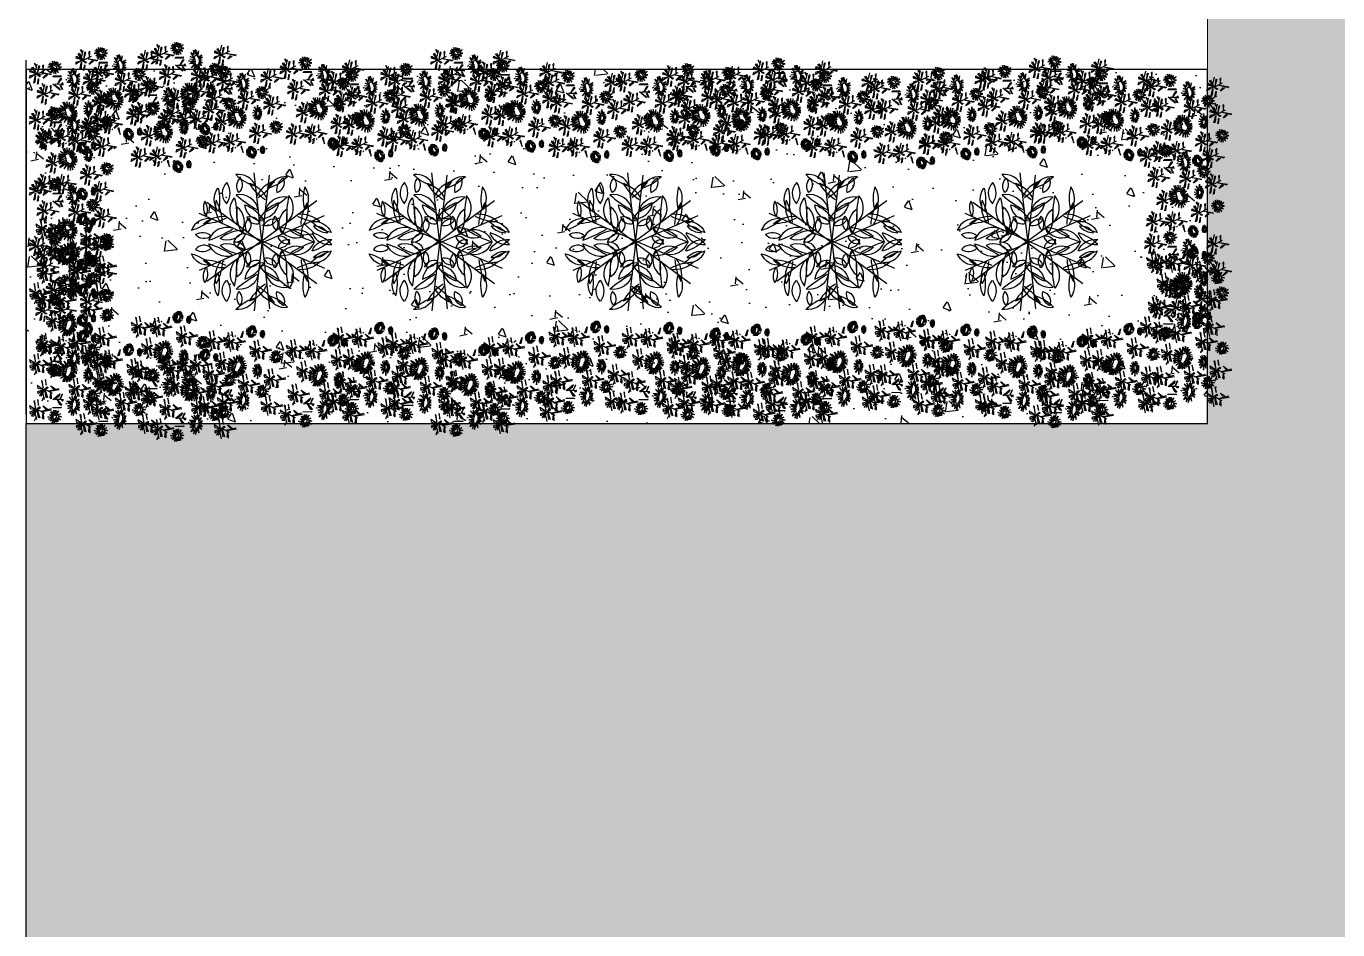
# Model space of a CAD drawing. Header units: millimetres. Extents: x 2508 to 2607, y 837 to 997.
# Drawn here: x 2524.62 to 2530.18, y 863.78 to 867.6 of the extents above; entities that cross this region are included whole.
import ezdxf

# ---------------------------------------------------------------- set-up
doc = ezdxf.new("R2010")
doc.units = ezdxf.units.MM
doc.linetypes.add('DASHED', pattern=[19.05, 12.7, -6.35])
doc.layers.add('PISO EST', color=250, linetype='Continuous', lineweight=0)

# ---------------------------------------------------------------- blocks, each defined once
blk = doc.blocks.new('mh')
at = {"color": 86, "linetype": 'Continuous'}
for p, q in [((998.5181, 665.3863), (998.5072, 665.3446)), ((998.5074, 665.3476), (998.5142, 665.3886)), ((998.3877, 665.3411), (998.3611, 665.3422)), ((998.3651, 665.3379), (998.3874, 665.3404)), ((998.3842, 665.348), (998.4014, 665.3151)), ((998.4038, 665.3744), (998.3929, 665.3326)), ((998.3932, 665.3356), (998.3999, 665.3766)), ((998.4001, 665.3105), (998.4079, 665.3292)), ((998.4026, 665.3518), (998.416, 665.3392)), ((998.4168, 665.3406), (998.403, 665.3584)), ((998.4079, 665.3292), (998.4115, 665.3249)), ((998.502, 665.3531), (998.4754, 665.3542)), ((998.4754, 665.3542), (998.4794, 665.3499)), ((998.4794, 665.3499), (998.5017, 665.3524)), ((998.5151, 665.328), (998.4807, 665.3381)), ((998.4807, 665.3381), (998.4813, 665.3327)), ((998.4813, 665.3327), (998.514, 665.3279)), ((998.4984, 665.36), (998.5156, 665.3271)), ((998.5144, 665.3225), (998.5221, 665.3412)), ((998.5258, 665.3369), (998.5151, 665.3245)), ((998.5172, 665.3704), (998.5169, 665.3638)), ((998.5169, 665.3638), (998.5302, 665.3512)), ((998.531, 665.3526), (998.5172, 665.3704)), ((998.5221, 665.3412), (998.5258, 665.3369)), ((998.5571, 665.3286), (998.5331, 665.3334)), ((998.5341, 665.3335), (998.5549, 665.3311)), ((998.6278, 665.288), (998.6346, 665.3289)), ((998.3584, 665.3136), (998.3836, 665.3082)), ((998.4008, 665.316), (998.3664, 665.3261)), ((998.367, 665.3207), (998.3997, 665.3159)), ((998.4016, 665.3141), (998.3718, 665.2999)), ((998.3733, 665.2921), (998.3994, 665.312)), ((998.383, 665.2858), (998.3985, 665.3115)), ((998.3912, 665.2849), (998.383, 665.2858)), ((998.3994, 665.312), (998.3912, 665.2849)), ((998.3985, 665.3115), (998.4169, 665.2829)), ((998.4059, 665.286), (998.4001, 665.3105)), ((998.4115, 665.3249), (998.4008, 665.3125)), ((998.4169, 665.2829), (998.4059, 665.286)), ((998.4062, 665.3081), (998.4347, 665.3056)), ((998.4383, 665.3007), (998.4066, 665.3081)), ((998.4429, 665.3166), (998.4188, 665.3214)), ((998.4199, 665.3215), (998.4407, 665.3192)), ((998.4347, 665.3056), (998.4383, 665.3007)), ((998.4404, 665.3229), (998.4426, 665.3204)), ((998.4407, 665.3192), (998.4429, 665.3166)), ((998.4671, 665.3166), (998.4815, 665.3224)), ((998.4828, 665.3226), (998.4696, 665.3156)), ((998.4727, 665.3256), (998.4979, 665.3202)), ((998.4958, 665.2774), (998.4849, 665.2357)), ((998.4851, 665.2386), (998.4919, 665.2796)), ((998.5158, 665.3261), (998.486, 665.3119)), ((998.486, 665.3119), (998.4875, 665.3041)), ((998.4875, 665.3041), (998.5137, 665.324)), ((998.4972, 665.2978), (998.5127, 665.3235)), ((998.5054, 665.2969), (998.4972, 665.2978)), ((998.5137, 665.324), (998.5054, 665.2969)), ((998.5127, 665.3235), (998.5311, 665.2948)), ((998.5202, 665.298), (998.5144, 665.3225)), ((998.5311, 665.2948), (998.5202, 665.298)), ((998.5205, 665.3201), (998.549, 665.3176)), ((998.5526, 665.3126), (998.5209, 665.3201)), ((998.549, 665.3176), (998.5526, 665.3126)), ((998.6224, 665.2934), (998.5958, 665.2945)), ((998.5958, 665.2945), (998.5998, 665.2903)), ((998.5998, 665.2903), (998.6221, 665.2928)), ((998.6355, 665.2684), (998.6011, 665.2785)), ((998.6011, 665.2785), (998.6017, 665.273)), ((998.6017, 665.273), (998.6344, 665.2682)), ((998.6188, 665.3004), (998.636, 665.2674)), ((998.6385, 665.3267), (998.6276, 665.285)), ((998.6348, 665.2629), (998.6425, 665.2815)), ((998.6462, 665.2773), (998.6355, 665.2648)), ((998.6376, 665.3108), (998.6373, 665.3042)), ((998.6373, 665.3042), (998.6506, 665.2916)), ((998.6514, 665.293), (998.6376, 665.3108)), ((998.6425, 665.2815), (998.6462, 665.2773)), ((998.6775, 665.269), (998.6535, 665.2738)), ((998.6545, 665.2738), (998.6753, 665.2715)), ((998.4797, 665.2441), (998.4531, 665.2452)), ((998.4531, 665.2452), (998.4571, 665.241)), ((998.4571, 665.241), (998.4794, 665.2434)), ((998.4928, 665.219), (998.4584, 665.2291)), ((998.4584, 665.2291), (998.459, 665.2237)), ((998.459, 665.2237), (998.4917, 665.2189)), ((998.4761, 665.2511), (998.4933, 665.2181)), ((998.4921, 665.2136), (998.4998, 665.2322)), ((998.5035, 665.2279), (998.4928, 665.2155)), ((998.4949, 665.2615), (998.4946, 665.2549)), ((998.4946, 665.2549), (998.5079, 665.2422)), ((998.5087, 665.2437), (998.4949, 665.2615)), ((998.4998, 665.2322), (998.5035, 665.2279)), ((998.5348, 665.2197), (998.5108, 665.2244)), ((998.5118, 665.2245), (998.5326, 665.2222)), ((998.5326, 665.2222), (998.5348, 665.2197)), ((998.5875, 665.257), (998.6019, 665.2628)), ((998.6032, 665.2629), (998.59, 665.256)), ((998.5931, 665.2659), (998.6183, 665.2605)), ((998.6363, 665.2665), (998.6064, 665.2523)), ((998.6064, 665.2523), (998.6079, 665.2444)), ((998.6079, 665.2444), (998.6341, 665.2644)), ((998.6176, 665.2381), (998.6331, 665.2639)), ((998.6258, 665.2372), (998.6176, 665.2381)), ((998.6341, 665.2644), (998.6258, 665.2372)), ((998.6331, 665.2639), (998.6515, 665.2352)), ((998.6406, 665.2383), (998.6348, 665.2629)), ((998.6515, 665.2352), (998.6406, 665.2383)), ((998.6409, 665.2604), (998.6694, 665.2579)), ((998.673, 665.253), (998.6413, 665.2605)), ((998.6645, 665.1777), (998.6712, 665.2187)), ((998.6694, 665.2579), (998.673, 665.253)), ((998.6753, 665.2715), (998.6775, 665.269)), ((998.4248, 665.178), (998.4273, 665.1729)), ((998.4439, 665.1544), (998.4398, 665.1624)), ((998.4448, 665.2077), (998.4592, 665.2134)), ((998.4449, 665.1543), (998.4455, 665.1637)), ((998.4605, 665.2136), (998.4473, 665.2066)), ((998.4504, 665.2166), (998.4756, 665.2112)), ((998.4936, 665.2171), (998.4637, 665.2029)), ((998.4637, 665.2029), (998.4652, 665.1951)), ((998.4652, 665.1951), (998.4914, 665.2151)), ((998.4749, 665.1888), (998.4904, 665.2145)), ((998.4831, 665.1879), (998.4749, 665.1888)), ((998.4914, 665.2151), (998.4831, 665.1879)), ((998.4904, 665.2145), (998.5088, 665.1859)), ((998.4979, 665.189), (998.4921, 665.2136)), ((998.5088, 665.1859), (998.4979, 665.189)), ((998.4982, 665.2111), (998.5267, 665.2086)), ((998.5303, 665.2037), (998.4986, 665.2112)), ((998.5267, 665.2086), (998.5303, 665.2037)), ((998.588, 665.1809), (998.5771, 665.1392)), ((998.5774, 665.1421), (998.5842, 665.1831)), ((998.5872, 665.165), (998.5868, 665.1584)), ((998.601, 665.1472), (998.5872, 665.165)), ((998.659, 665.1832), (998.6324, 665.1843)), ((998.6364, 665.1801), (998.6587, 665.1825)), ((998.6721, 665.1581), (998.6377, 665.1682)), ((998.6383, 665.1628), (998.671, 665.158)), ((998.6555, 665.1902), (998.6727, 665.1572)), ((998.6751, 665.2165), (998.6642, 665.1748)), ((998.6714, 665.1527), (998.6792, 665.1713)), ((998.6828, 665.167), (998.6721, 665.1546)), ((998.6742, 665.2006), (998.6739, 665.194)), ((998.6739, 665.194), (998.6873, 665.1813)), ((998.6881, 665.1828), (998.6742, 665.2006)), ((998.6792, 665.1713), (998.6828, 665.167)), ((998.6883, 665.198), (998.7149, 665.2075)), ((998.689, 665.2028), (998.6883, 665.198)), ((998.7145, 665.208), (998.689, 665.2028)), ((998.7141, 665.1588), (998.6901, 665.1635)), ((998.6912, 665.1636), (998.712, 665.1613)), ((998.6923, 665.1765), (998.6962, 665.1723)), ((998.405, 665.1108), (998.3941, 665.0691)), ((998.3943, 665.0721), (998.4011, 665.113)), ((998.4127, 665.1544), (998.4093, 665.1525)), ((998.4093, 665.1525), (998.4103, 665.1194)), ((998.4115, 665.1164), (998.4127, 665.1544)), ((998.4438, 665.1374), (998.4206, 665.1561)), ((998.4206, 665.1561), (998.4212, 665.1492)), ((998.4212, 665.1492), (998.4449, 665.1359)), ((998.4373, 665.1601), (998.4442, 665.1535)), ((998.4686, 665.1491), (998.4434, 665.1186)), ((998.445, 665.1537), (998.4443, 665.128)), ((998.4445, 665.123), (998.4606, 665.1452)), ((998.4477, 665.1501), (998.4671, 665.1594)), ((998.4744, 665.11), (998.4478, 665.1111)), ((998.4478, 665.1111), (998.4518, 665.1068)), ((998.4656, 665.156), (998.4485, 665.1492)), ((998.4518, 665.1068), (998.4741, 665.1093)), ((998.4606, 665.1452), (998.4686, 665.1491)), ((998.4671, 665.1594), (998.4656, 665.156)), ((998.4708, 665.1169), (998.488, 665.0839)), ((998.4905, 665.1432), (998.4796, 665.1015)), ((998.4798, 665.1045), (998.4866, 665.1454)), ((998.4896, 665.1273), (998.4893, 665.1207)), ((998.4893, 665.1207), (998.5026, 665.1081)), ((998.5034, 665.1095), (998.4896, 665.1273)), ((998.5371, 665.1112), (998.5515, 665.1169)), ((998.5528, 665.1171), (998.5395, 665.1101)), ((998.5427, 665.1201), (998.5678, 665.1147)), ((998.5719, 665.1476), (998.5454, 665.1487)), ((998.5454, 665.1487), (998.5493, 665.1445)), ((998.5493, 665.1445), (998.5717, 665.1469)), ((998.585, 665.1226), (998.5506, 665.1326)), ((998.5506, 665.1326), (998.5512, 665.1272)), ((998.5512, 665.1272), (998.5839, 665.1224)), ((998.5858, 665.1207), (998.556, 665.1064)), ((998.556, 665.1064), (998.5575, 665.0986)), ((998.5575, 665.0986), (998.5837, 665.1186)), ((998.5672, 665.0923), (998.5827, 665.118)), ((998.5684, 665.1546), (998.5856, 665.1216)), ((998.5837, 665.1186), (998.5754, 665.0914)), ((998.5827, 665.118), (998.6011, 665.0894)), ((998.5843, 665.1171), (998.5921, 665.1357)), ((998.5901, 665.0925), (998.5843, 665.1171)), ((998.5958, 665.1314), (998.5851, 665.119)), ((998.5868, 665.1584), (998.6002, 665.1457)), ((998.5905, 665.1146), (998.6189, 665.1121)), ((998.6226, 665.1072), (998.5908, 665.1147)), ((998.5921, 665.1357), (998.5958, 665.1314)), ((998.6271, 665.1232), (998.603, 665.128)), ((998.6041, 665.128), (998.6249, 665.1257)), ((998.6189, 665.1121), (998.6226, 665.1072)), ((998.6249, 665.1257), (998.6271, 665.1232)), ((998.6297, 665.1557), (998.6549, 665.1503)), ((998.6729, 665.1562), (998.643, 665.142)), ((998.643, 665.142), (998.6446, 665.1342)), ((998.6446, 665.1342), (998.6707, 665.1542)), ((998.6543, 665.1279), (998.6697, 665.1536)), ((998.6624, 665.127), (998.6543, 665.1279)), ((998.659, 665.111), (998.6762, 665.078)), ((998.6707, 665.1542), (998.6624, 665.127)), ((998.6786, 665.1373), (998.6677, 665.0956)), ((998.668, 665.0986), (998.6748, 665.1395)), ((998.6697, 665.1536), (998.6881, 665.125)), ((998.6772, 665.1281), (998.6714, 665.1527)), ((998.6881, 665.125), (998.6772, 665.1281)), ((998.6778, 665.1214), (998.6774, 665.1148)), ((998.6774, 665.1148), (998.6908, 665.1022)), ((998.6775, 665.1502), (998.706, 665.1477)), ((998.6916, 665.1036), (998.6778, 665.1214)), ((998.7096, 665.1428), (998.6779, 665.1503)), ((998.684, 665.139), (998.6984, 665.1447)), ((998.6997, 665.1449), (998.6864, 665.1379)), ((998.6975, 665.1604), (998.6981, 665.155)), ((998.706, 665.1477), (998.7096, 665.1428)), ((998.3889, 665.0775), (998.3623, 665.0786)), ((998.3623, 665.0786), (998.3663, 665.0744)), ((998.3663, 665.0744), (998.3886, 665.0769)), ((998.402, 665.0525), (998.3676, 665.0626)), ((998.3676, 665.0626), (998.3682, 665.0571)), ((998.3682, 665.0571), (998.4009, 665.0523)), ((998.3853, 665.0845), (998.4025, 665.0515)), ((998.4013, 665.047), (998.409, 665.0656)), ((998.4127, 665.0614), (998.402, 665.0489)), ((998.4041, 665.0949), (998.4038, 665.0883)), ((998.4038, 665.0883), (998.4171, 665.0757)), ((998.418, 665.0771), (998.4041, 665.0949)), ((998.409, 665.0656), (998.4127, 665.0614)), ((998.444, 665.0531), (998.42, 665.0579)), ((998.4211, 665.0579), (998.4419, 665.0556)), ((998.4395, 665.0735), (998.4539, 665.0793)), ((998.4419, 665.0556), (998.444, 665.0531)), ((998.4552, 665.0795), (998.442, 665.0725)), ((998.4451, 665.0825), (998.4703, 665.0771)), ((998.4875, 665.0849), (998.4531, 665.095)), ((998.4531, 665.095), (998.4536, 665.0896)), ((998.4536, 665.0896), (998.4864, 665.0848)), ((998.4882, 665.083), (998.4584, 665.0688)), ((998.4584, 665.0688), (998.4599, 665.061)), ((998.4599, 665.061), (998.4861, 665.0809)), ((998.4696, 665.0547), (998.4851, 665.0804)), ((998.4778, 665.0538), (998.4696, 665.0547)), ((998.4861, 665.0809), (998.4778, 665.0538)), ((998.4851, 665.0804), (998.5035, 665.0517)), ((998.4868, 665.0794), (998.4945, 665.0981)), ((998.4926, 665.0549), (998.4868, 665.0794)), ((998.4982, 665.0938), (998.4875, 665.0813)), ((998.5035, 665.0517), (998.4926, 665.0549)), ((998.4929, 665.077), (998.5214, 665.0745)), ((998.525, 665.0695), (998.4933, 665.077)), ((998.4945, 665.0981), (998.4982, 665.0938)), ((998.5295, 665.0855), (998.5055, 665.0903)), ((998.5065, 665.0903), (998.5273, 665.088)), ((998.5214, 665.0745), (998.525, 665.0695)), ((998.5273, 665.088), (998.5295, 665.0855)), ((998.5754, 665.0914), (998.5672, 665.0923)), ((998.6011, 665.0894), (998.5901, 665.0925)), ((998.6277, 665.0676), (998.6421, 665.0734)), ((998.6434, 665.0735), (998.6301, 665.0665)), ((998.6333, 665.0765), (998.6585, 665.0711)), ((998.6625, 665.104), (998.636, 665.1051)), ((998.636, 665.1051), (998.6399, 665.1009)), ((998.6399, 665.1009), (998.6623, 665.1034)), ((998.6756, 665.079), (998.6412, 665.0891)), ((998.6412, 665.0891), (998.6418, 665.0836)), ((998.6418, 665.0836), (998.6745, 665.0788)), ((998.6764, 665.0771), (998.6466, 665.0629)), ((998.6466, 665.0629), (998.6481, 665.055)), ((998.6481, 665.055), (998.6743, 665.075)), ((998.6578, 665.0487), (998.6733, 665.0745)), ((998.6743, 665.075), (998.666, 665.0478)), ((998.6733, 665.0745), (998.6917, 665.0458)), ((998.6749, 665.0735), (998.6827, 665.0921)), ((998.6807, 665.0489), (998.6749, 665.0735)), ((998.6864, 665.0879), (998.6757, 665.0754)), ((998.6811, 665.071), (998.7095, 665.0685)), ((998.7132, 665.0636), (998.6814, 665.0711)), ((998.6827, 665.0921), (998.6864, 665.0879)), ((998.7177, 665.0796), (998.6936, 665.0844)), ((998.6947, 665.0844), (998.7155, 665.0821)), ((998.7095, 665.0685), (998.7132, 665.0636)), ((998.7155, 665.0821), (998.7177, 665.0796)), ((998.354, 665.0411), (998.3684, 665.0469)), ((998.3697, 665.047), (998.3565, 665.0401)), ((998.3596, 665.05), (998.3848, 665.0446)), ((998.4028, 665.0506), (998.3729, 665.0364)), ((998.3729, 665.0364), (998.3745, 665.0285)), ((998.3745, 665.0285), (998.4006, 665.0485)), ((998.3842, 665.0222), (998.3996, 665.048)), ((998.3923, 665.0213), (998.3842, 665.0222)), ((998.4006, 665.0485), (998.3923, 665.0213)), ((998.3996, 665.048), (998.418, 665.0193)), ((998.4071, 665.0224), (998.4013, 665.047)), ((998.418, 665.0193), (998.4071, 665.0224)), ((998.4074, 665.0445), (998.4359, 665.042)), ((998.4395, 665.0371), (998.4078, 665.0446)), ((998.4359, 665.042), (998.4395, 665.0371)), ((998.666, 665.0478), (998.6578, 665.0487)), ((998.6917, 665.0458), (998.6807, 665.0489))]:
    blk.add_line(p, q, dxfattribs=at)
at = {"color": 50, "linetype": 'Continuous'}
for p, q in [((998.5966, 665.3483), (998.5805, 665.3447)), ((998.5805, 665.3447), (998.5944, 665.3433)), ((998.5944, 665.3433), (998.5808, 665.3359)), ((998.5808, 665.3359), (998.5935, 665.3407)), ((998.583, 665.3511), (998.5966, 665.3483)), ((998.5966, 665.351), (998.583, 665.3511)), ((998.5835, 665.3559), (998.5966, 665.351)), ((998.5964, 665.3553), (998.5835, 665.3559)), ((998.5859, 665.3623), (998.5964, 665.3553)), ((998.6017, 665.3574), (998.5859, 665.3623)), ((998.5935, 665.3407), (998.5889, 665.3268)), ((998.5889, 665.3268), (998.5979, 665.3379)), ((998.5917, 665.3731), (998.5998, 665.3562)), ((998.605, 665.3604), (998.5917, 665.3731)), ((998.5979, 665.3379), (998.5953, 665.3212)), ((998.5953, 665.3212), (998.5998, 665.3365)), ((998.5998, 665.3365), (998.6062, 665.3186)), ((998.6037, 665.3363), (998.616, 665.3251)), ((998.6062, 665.3186), (998.6037, 665.3363)), ((998.6058, 665.3753), (998.605, 665.3604)), ((998.6127, 665.3579), (998.6058, 665.3753)), ((998.6096, 665.3371), (998.627, 665.3312)), ((998.616, 665.3251), (998.6096, 665.3371)), ((998.6119, 665.342), (998.6336, 665.3438)), ((998.627, 665.3312), (998.6119, 665.342)), ((998.618, 665.3709), (998.6127, 665.3579)), ((998.6156, 665.3556), (998.618, 665.3709)), ((998.6305, 665.3634), (998.6156, 665.3556)), ((998.6156, 665.3464), (998.6339, 665.3521)), ((998.6336, 665.3438), (998.6156, 665.3464)), ((998.6301, 665.3353), (998.6165, 665.3399)), ((998.6177, 665.3517), (998.6305, 665.3634)), ((998.6339, 665.3521), (998.6177, 665.3517)), ((998.4503, 665.2885), (998.4342, 665.2848)), ((998.4342, 665.2848), (998.4481, 665.2834)), ((998.4481, 665.2834), (998.4345, 665.276)), ((998.4345, 665.276), (998.4472, 665.2808)), ((998.4367, 665.2912), (998.4503, 665.2885)), ((998.4503, 665.2911), (998.4367, 665.2912)), ((998.4372, 665.296), (998.4503, 665.2911)), ((998.4501, 665.2954), (998.4372, 665.296)), ((998.4396, 665.3024), (998.4501, 665.2954)), ((998.4554, 665.2975), (998.4396, 665.3024)), ((998.4472, 665.2808), (998.4427, 665.2669)), ((998.4427, 665.2669), (998.4516, 665.278)), ((998.4454, 665.3132), (998.4536, 665.2963)), ((998.4587, 665.3006), (998.4454, 665.3132)), ((998.4516, 665.278), (998.449, 665.2613)), ((998.449, 665.2613), (998.4535, 665.2767)), ((998.4535, 665.2767), (998.4599, 665.2587)), ((998.4574, 665.2764), (998.4697, 665.2652)), ((998.4599, 665.2587), (998.4574, 665.2764)), ((998.4595, 665.3155), (998.4587, 665.3006)), ((998.4664, 665.298), (998.4595, 665.3155)), ((998.4634, 665.2772), (998.4807, 665.2713)), ((998.4697, 665.2652), (998.4634, 665.2772)), ((998.4656, 665.2821), (998.4874, 665.2839)), ((998.4807, 665.2713), (998.4656, 665.2821)), ((998.4717, 665.311), (998.4664, 665.298)), ((998.4693, 665.2957), (998.4717, 665.311)), ((998.4843, 665.3036), (998.4693, 665.2957)), ((998.4693, 665.2865), (998.4876, 665.2922)), ((998.4874, 665.2839), (998.4693, 665.2865)), ((998.4838, 665.2754), (998.4703, 665.28)), ((998.4715, 665.2918), (998.4843, 665.3036)), ((998.4876, 665.2922), (998.4715, 665.2918)), ((998.5221, 665.2784), (998.5388, 665.2748)), ((998.5381, 665.2718), (998.5221, 665.2784)), ((998.531, 665.2838), (998.5409, 665.2764)), ((998.5388, 665.2748), (998.531, 665.2838)), ((998.5389, 665.2716), (998.5415, 665.2748)), ((998.5407, 665.2865), (998.5447, 665.277)), ((998.5409, 665.2764), (998.5407, 665.2865)), ((998.5415, 665.2748), (998.5428, 665.2755)), ((998.5428, 665.2755), (998.5478, 665.2762)), ((998.5447, 665.277), (998.5459, 665.2872)), ((998.5459, 665.2872), (998.5473, 665.2767)), ((998.5473, 665.2767), (998.5513, 665.2869)), ((998.5478, 665.2762), (998.5525, 665.2759)), ((998.5513, 665.2869), (998.5524, 665.2763)), ((998.5524, 665.2763), (998.5597, 665.2853)), ((998.5525, 665.2759), (998.5578, 665.2725)), ((998.5597, 665.2853), (998.556, 665.2764)), ((998.556, 665.2764), (998.5685, 665.2805)), ((998.5685, 665.2805), (998.5608, 665.2731)), ((998.5608, 665.2731), (998.5744, 665.2765)), ((998.5744, 665.2765), (998.5624, 665.2697)), ((998.6854, 665.2905), (998.6988, 665.292)), ((998.698, 665.2894), (998.6854, 665.2905)), ((998.6995, 665.2899), (998.6899, 665.283)), ((998.6899, 665.283), (998.6991, 665.2886)), ((998.6902, 665.2956), (998.6992, 665.2937)), ((998.6988, 665.292), (998.6902, 665.2956)), ((998.695, 665.2985), (998.7003, 665.2945)), ((998.6992, 665.2937), (998.695, 665.2985)), ((998.6974, 665.2802), (998.6995, 665.2899)), ((998.7023, 665.2875), (998.6974, 665.2802)), ((998.7007, 665.2887), (998.6985, 665.2892)), ((998.6987, 665.2896), (998.6988, 665.2908)), ((998.6991, 665.289), (998.6987, 665.2896)), ((998.6988, 665.2908), (998.6992, 665.2919)), ((998.6992, 665.2919), (998.7006, 665.2936)), ((998.7002, 665.2999), (998.7023, 665.2948)), ((998.7003, 665.2945), (998.7002, 665.2999)), ((998.7006, 665.2936), (998.7013, 665.294)), ((998.7035, 665.2884), (998.7007, 665.2887)), ((998.7013, 665.294), (998.704, 665.2944)), ((998.7023, 665.2948), (998.703, 665.3003)), ((998.7036, 665.2789), (998.7023, 665.2875)), ((998.703, 665.3003), (998.7037, 665.2947)), ((998.7059, 665.2884), (998.7035, 665.2884)), ((998.7046, 665.2878), (998.7036, 665.2789)), ((998.7037, 665.2947), (998.7059, 665.3001)), ((998.704, 665.2944), (998.7065, 665.2942)), ((998.7102, 665.2797), (998.7046, 665.2878)), ((998.7059, 665.3001), (998.7064, 665.2944)), ((998.7084, 665.2883), (998.7059, 665.2884)), ((998.7064, 665.2944), (998.7104, 665.2993)), ((998.7065, 665.2942), (998.7094, 665.2924)), ((998.7076, 665.2881), (998.7102, 665.2797)), ((998.7164, 665.2826), (998.7076, 665.2881)), ((998.7104, 665.2993), (998.7084, 665.2945)), ((998.7084, 665.2945), (998.7151, 665.2967)), ((998.7098, 665.2892), (998.7084, 665.2883)), ((998.7093, 665.2898), (998.7164, 665.2826)), ((998.7187, 665.2865), (998.7093, 665.2898)), ((998.7094, 665.2924), (998.7106, 665.2907)), ((998.7106, 665.2907), (998.7098, 665.2892)), ((998.7151, 665.2967), (998.711, 665.2927)), ((998.711, 665.2927), (998.7183, 665.2945)), ((998.7199, 665.2917), (998.711, 665.2899)), ((998.711, 665.2899), (998.7187, 665.2865)), ((998.7183, 665.2945), (998.7118, 665.2909)), ((998.7118, 665.2909), (998.7199, 665.2917)), ((998.4071, 665.2133), (998.3829, 665.2177)), ((998.3983, 665.2115), (998.3829, 665.2177)), ((998.4086, 665.2141), (998.399, 665.2311)), ((998.399, 665.2311), (998.4124, 665.2208)), ((998.4035, 665.2111), (998.4149, 665.2179)), ((998.4097, 665.233), (998.4184, 665.22)), ((998.4124, 665.2208), (998.4097, 665.233)), ((998.4149, 665.2179), (998.4199, 665.2192)), ((998.4184, 665.22), (998.4223, 665.232)), ((998.4199, 665.2192), (998.4252, 665.2195)), ((998.4223, 665.232), (998.4239, 665.2199)), ((998.4239, 665.2199), (998.4325, 665.2329)), ((998.4252, 665.2195), (998.4319, 665.2189)), ((998.4319, 665.2189), (998.4374, 665.2166)), ((998.4325, 665.2329), (998.4326, 665.2206)), ((998.4326, 665.2206), (998.4462, 665.2292)), ((998.4462, 665.2292), (998.438, 665.2175)), ((998.438, 665.2175), (998.4579, 665.2188)), ((998.4579, 665.2188), (998.446, 665.2143)), ((998.5133, 665.2689), (998.5381, 665.2718)), ((998.5366, 665.2668), (998.5133, 665.2689)), ((998.5395, 665.2679), (998.5216, 665.255)), ((998.5216, 665.255), (998.5387, 665.2654)), ((998.5355, 665.2498), (998.5395, 665.2679)), ((998.5446, 665.2634), (998.5355, 665.2498)), ((998.5416, 665.2656), (998.5375, 665.2665)), ((998.538, 665.2672), (998.5381, 665.2695)), ((998.5386, 665.2662), (998.538, 665.2672)), ((998.5381, 665.2695), (998.5389, 665.2716)), ((998.5468, 665.265), (998.5416, 665.2656)), ((998.547, 665.2474), (998.5446, 665.2634)), ((998.5513, 665.265), (998.5468, 665.265)), ((998.5489, 665.264), (998.547, 665.2474)), ((998.5593, 665.2489), (998.5489, 665.264)), ((998.556, 665.2649), (998.5513, 665.265)), ((998.5545, 665.2646), (998.5593, 665.2489)), ((998.571, 665.2542), (998.5545, 665.2646)), ((998.5548, 665.2195), (998.5597, 665.2006)), ((998.564, 665.2029), (998.5548, 665.2195)), ((998.5587, 665.2665), (998.556, 665.2649)), ((998.5576, 665.2677), (998.571, 665.2542)), ((998.5752, 665.2615), (998.5576, 665.2677)), ((998.5578, 665.2725), (998.5601, 665.2694)), ((998.5601, 665.2694), (998.5587, 665.2665)), ((998.5602, 665.2202), (998.564, 665.2029)), ((998.5704, 665.2027), (998.5602, 665.2202)), ((998.5774, 665.2712), (998.5609, 665.2679)), ((998.5609, 665.2679), (998.5752, 665.2615)), ((998.5624, 665.2697), (998.5774, 665.2712)), ((998.5685, 665.2219), (998.5704, 665.2027)), ((998.5759, 665.2045), (998.5685, 665.2219)), ((998.578, 665.2206), (998.5759, 665.2045)), ((998.5807, 665.2032), (998.578, 665.2206)), ((998.6995, 665.2445), (998.688, 665.2413)), ((998.688, 665.2413), (998.7002, 665.2416)), ((998.6887, 665.2471), (998.6995, 665.2445)), ((998.7004, 665.2468), (998.6887, 665.2471)), ((998.7002, 665.2416), (998.6889, 665.2361)), ((998.6889, 665.2361), (998.7006, 665.2384)), ((998.7006, 665.2384), (998.6894, 665.2321)), ((998.6894, 665.2321), (998.7026, 665.2372)), ((998.6928, 665.2522), (998.7004, 665.2468)), ((998.7021, 665.2486), (998.6928, 665.2522)), ((998.7019, 665.2521), (998.6958, 665.2561)), ((998.6958, 665.2561), (998.7021, 665.2486)), ((998.7026, 665.2372), (998.6964, 665.227)), ((998.6964, 665.227), (998.7053, 665.2368)), ((998.7019, 665.2536), (998.6979, 665.2582)), ((998.7021, 665.2556), (998.6979, 665.2582)), ((998.7027, 665.2589), (998.7011, 665.2613)), ((998.7028, 665.2598), (998.7011, 665.2613)), ((998.7053, 665.2368), (998.7017, 665.2229)), ((998.7017, 665.2229), (998.7062, 665.2362)), ((998.704, 665.2512), (998.7048, 665.2503)), ((998.704, 665.2508), (998.7048, 665.2503)), ((998.706, 665.2531), (998.7075, 665.2521)), ((998.7062, 665.2362), (998.7075, 665.2211)), ((998.7063, 665.2538), (998.7075, 665.2521)), ((998.7071, 665.2559), (998.7108, 665.2525)), ((998.7075, 665.2211), (998.7084, 665.2369)), ((998.7078, 665.2639), (998.7104, 665.2537)), ((998.7127, 665.255), (998.7078, 665.2639)), ((998.7084, 665.2369), (998.7133, 665.2203)), ((998.7106, 665.2643), (998.7127, 665.255)), ((998.7161, 665.2549), (998.7106, 665.2643)), ((998.7123, 665.2379), (998.7193, 665.2224)), ((998.7133, 665.2203), (998.7123, 665.2379)), ((998.7151, 665.2652), (998.7161, 665.2549)), ((998.7191, 665.2559), (998.7151, 665.2652)), ((998.7167, 665.2382), (998.7249, 665.2239)), ((998.7193, 665.2224), (998.7167, 665.2382)), ((998.7202, 665.2645), (998.7191, 665.2559)), ((998.7199, 665.2383), (998.7312, 665.2287)), ((998.7249, 665.2239), (998.7199, 665.2383)), ((998.7217, 665.2552), (998.7202, 665.2645)), ((998.7267, 665.2621), (998.7217, 665.2552)), ((998.7225, 665.2522), (998.722, 665.2493)), ((998.722, 665.2493), (998.7313, 665.2391)), ((998.7223, 665.2409), (998.7357, 665.2354)), ((998.7312, 665.2287), (998.7223, 665.2409)), ((998.7324, 665.2407), (998.7225, 665.2522)), ((998.7237, 665.254), (998.7267, 665.2621)), ((998.7333, 665.2587), (998.7237, 665.254)), ((998.7245, 665.2435), (998.7389, 665.2432)), ((998.7357, 665.2354), (998.7245, 665.2435)), ((998.7251, 665.2517), (998.7333, 665.2587)), ((998.7379, 665.2547), (998.7251, 665.2517)), ((998.7263, 665.2499), (998.7379, 665.2547)), ((998.7399, 665.2496), (998.7263, 665.2499)), ((998.7264, 665.2476), (998.7399, 665.2496)), ((998.7389, 665.2432), (998.7264, 665.2476)), ((998.735, 665.2359), (998.7331, 665.2386)), ((998.3768, 665.2036), (998.3983, 665.2115)), ((998.3999, 665.2084), (998.3768, 665.2036)), ((998.3792, 665.1956), (998.3999, 665.2084)), ((998.3977, 665.1983), (998.3792, 665.1956)), ((998.3894, 665.1842), (998.3977, 665.1983)), ((998.4118, 665.1979), (998.3894, 665.1842)), ((998.4001, 665.206), (998.4022, 665.21)), ((998.4037, 665.2005), (998.4001, 665.206)), ((998.4035, 665.2111), (998.4022, 665.21)), ((998.4102, 665.1992), (998.4037, 665.2005)), ((998.4157, 665.2017), (998.4062, 665.1817)), ((998.4062, 665.1817), (998.4118, 665.1979)), ((998.4176, 665.2002), (998.4102, 665.1992)), ((998.4179, 665.1795), (998.4157, 665.2017)), ((998.4194, 665.2005), (998.4176, 665.2002)), ((998.4207, 665.2006), (998.4179, 665.1795)), ((998.4194, 665.2005), (998.4305, 665.2028)), ((998.4217, 665.1999), (998.4293, 665.1812)), ((998.4285, 665.2024), (998.4368, 665.1778)), ((998.4286, 665.2024), (998.4293, 665.1812)), ((998.4296, 665.2023), (998.4292, 665.2007)), ((998.4303, 665.1995), (998.4295, 665.2026)), ((998.4385, 665.2043), (998.4305, 665.2028)), ((998.4362, 665.1929), (998.4358, 665.203)), ((998.4362, 665.1929), (998.4368, 665.1778)), ((998.4374, 665.2166), (998.442, 665.213)), ((998.4542, 665.1872), (998.438, 665.2012)), ((998.4424, 665.206), (998.4385, 665.2043)), ((998.4397, 665.2046), (998.4542, 665.1872)), ((998.4595, 665.1983), (998.4397, 665.2046)), ((998.442, 665.213), (998.4433, 665.2091)), ((998.4585, 665.2097), (998.4421, 665.209)), ((998.4421, 665.209), (998.4595, 665.1983)), ((998.4433, 665.2091), (998.4424, 665.206)), ((998.446, 665.2143), (998.4585, 665.2097)), ((998.5395, 665.1834), (998.518, 665.1775)), ((998.518, 665.1775), (998.5408, 665.1779)), ((998.5194, 665.1883), (998.5395, 665.1834)), ((998.541, 665.1877), (998.5194, 665.1883)), ((998.5408, 665.1779), (998.5197, 665.1677)), ((998.5197, 665.1677), (998.5414, 665.1719)), ((998.5414, 665.1719), (998.5206, 665.1602)), ((998.5206, 665.1602), (998.5453, 665.1699)), ((998.527, 665.1976), (998.541, 665.1877)), ((998.5442, 665.1911), (998.527, 665.1976)), ((998.5491, 665.1941), (998.5326, 665.2049)), ((998.5326, 665.2049), (998.5442, 665.1911)), ((998.5453, 665.1699), (998.5336, 665.1507)), ((998.5336, 665.1507), (998.5503, 665.1691)), ((998.5517, 665.1912), (998.5365, 665.2089)), ((998.5531, 665.1983), (998.5365, 665.2089)), ((998.5571, 665.1936), (998.5424, 665.2146)), ((998.5625, 665.1965), (998.5424, 665.2146)), ((998.5503, 665.1691), (998.5435, 665.1432)), ((998.5435, 665.1432), (998.5519, 665.1679)), ((998.5478, 665.1957), (998.5492, 665.1941)), ((998.5478, 665.195), (998.5492, 665.1941)), ((998.5515, 665.1993), (998.5543, 665.1975)), ((998.5519, 665.1679), (998.5544, 665.1399)), ((998.5521, 665.2007), (998.5543, 665.1975)), ((998.5536, 665.2045), (998.5605, 665.1983)), ((998.5544, 665.1399), (998.556, 665.1692)), ((998.556, 665.1692), (998.5651, 665.1384)), ((998.5632, 665.1711), (998.5763, 665.1422)), ((998.5651, 665.1384), (998.5632, 665.1711)), ((998.5715, 665.1716), (998.5866, 665.1451)), ((998.5763, 665.1422), (998.5715, 665.1716)), ((998.5774, 665.1718), (998.5983, 665.154)), ((998.5866, 665.1451), (998.5774, 665.1718)), ((998.59, 665.2161), (998.5807, 665.2032)), ((998.5819, 665.1767), (998.6068, 665.1664)), ((998.5983, 665.154), (998.5819, 665.1767)), ((998.5844, 665.201), (998.59, 665.2161)), ((998.6024, 665.2097), (998.5844, 665.201)), ((998.586, 665.1816), (998.6128, 665.181)), ((998.6068, 665.1664), (998.586, 665.1816)), ((998.587, 665.1968), (998.6024, 665.2097)), ((998.6108, 665.2023), (998.587, 665.1968)), ((998.5894, 665.1934), (998.6108, 665.2023)), ((998.6146, 665.1928), (998.5894, 665.1934)), ((998.5895, 665.1891), (998.6146, 665.1928)), ((998.6128, 665.181), (998.5895, 665.1891)), ((998.3623, 665.1274), (998.3463, 665.1238)), ((998.3463, 665.1238), (998.3602, 665.1223)), ((998.3602, 665.1223), (998.3466, 665.115)), ((998.3466, 665.115), (998.3592, 665.1198)), ((998.3488, 665.1302), (998.3623, 665.1274)), ((998.3624, 665.1301), (998.3488, 665.1302)), ((998.3492, 665.135), (998.3624, 665.1301)), ((998.3622, 665.1344), (998.3492, 665.135)), ((998.3517, 665.1413), (998.3622, 665.1344)), ((998.3674, 665.1365), (998.3517, 665.1413)), ((998.3592, 665.1198), (998.3547, 665.1059)), ((998.3547, 665.1059), (998.3637, 665.117)), ((998.3575, 665.1521), (998.3656, 665.1353)), ((998.3707, 665.1395), (998.3575, 665.1521)), ((998.3637, 665.117), (998.3611, 665.1003)), ((998.3611, 665.1003), (998.3656, 665.1156)), ((998.3656, 665.1156), (998.3719, 665.0976)), ((998.3695, 665.1153), (998.3817, 665.1042)), ((998.3719, 665.0976), (998.3695, 665.1153)), ((998.3716, 665.1544), (998.3707, 665.1395)), ((998.3784, 665.137), (998.3716, 665.1544)), ((998.3754, 665.1161), (998.3927, 665.1103)), ((998.3817, 665.1042), (998.3754, 665.1161)), ((998.3776, 665.1211), (998.3994, 665.1228)), ((998.3927, 665.1103), (998.3776, 665.1211)), ((998.3838, 665.1499), (998.3784, 665.137)), ((998.3814, 665.1347), (998.3838, 665.1499)), ((998.3963, 665.1425), (998.3814, 665.1347)), ((998.3814, 665.1255), (998.3997, 665.1312)), ((998.3994, 665.1228), (998.3814, 665.1255)), ((998.3958, 665.1143), (998.3823, 665.119)), ((998.3835, 665.1308), (998.3963, 665.1425)), ((998.3997, 665.1312), (998.3835, 665.1308))]:
    blk.add_line(p, q, dxfattribs=at)
for points in [[(998.5995, 665.3481), (998.5997, 665.3498), (998.6013, 665.3519), (998.6047, 665.3545), (998.6104, 665.3547), (998.6136, 665.3525), (998.6122, 665.349), (998.611, 665.345), (998.6082, 665.3403), (998.6035, 665.3394), (998.5998, 665.3396), (998.597, 665.3431), (998.5985, 665.3472), (998.6001, 665.3495)], [(998.4532, 665.2882), (998.4534, 665.2899), (998.455, 665.2921), (998.4584, 665.2946), (998.4641, 665.2948), (998.4674, 665.2926), (998.4659, 665.2891), (998.4647, 665.2851), (998.462, 665.2805), (998.4572, 665.2795), (998.4535, 665.2797), (998.4507, 665.2832), (998.4522, 665.2873), (998.4538, 665.2897)], [(998.7106, 665.2508), (998.7132, 665.2523), (998.7153, 665.2535), (998.7197, 665.2536), (998.7226, 665.2518), (998.7244, 665.2497), (998.7238, 665.246), (998.7216, 665.2418), (998.7183, 665.2406), (998.7132, 665.2395), (998.7093, 665.2383), (998.7042, 665.2375), (998.7014, 665.242), (998.7025, 665.2462), (998.7058, 665.2487)], [(998.7106, 665.2508), (998.7098, 665.2506), (998.7093, 665.2502), (998.7088, 665.2499), (998.7084, 665.2495), (998.7077, 665.2492), (998.7068, 665.2489), (998.7058, 665.2486), (998.7058, 665.2487)], [(998.56, 665.1951), (998.5648, 665.1979), (998.5689, 665.2001), (998.577, 665.2002), (998.5825, 665.197), (998.5857, 665.193), (998.5846, 665.1861), (998.5806, 665.1783), (998.5744, 665.1762), (998.565, 665.1741), (998.5576, 665.1718), (998.5482, 665.1703), (998.5429, 665.1788), (998.5449, 665.1866), (998.5511, 665.1912)], [(998.56, 665.1951), (998.5587, 665.1948), (998.5577, 665.194), (998.5568, 665.1935), (998.5559, 665.1927), (998.5547, 665.1921), (998.5529, 665.1916), (998.5512, 665.1911), (998.5511, 665.1912)], [(998.3653, 665.1271), (998.3655, 665.1289), (998.3671, 665.131), (998.3704, 665.1336), (998.3762, 665.1338), (998.3794, 665.1315), (998.378, 665.128), (998.3768, 665.124), (998.374, 665.1194), (998.3692, 665.1185), (998.3655, 665.1187), (998.3628, 665.1222), (998.3643, 665.1263), (998.3658, 665.1286)]]:
    blk.add_lwpolyline(points, dxfattribs=at)
blk = doc.blocks.new('fsfsff')
for q in [(109.458, 59.112), (110.301, 58.839), (108.8, 58.519), (108.984, 57.652), (110.485, 57.972), (109.827, 57.379)]:
    blk.add_line((109.642, 58.245), q)
for centre, radius, start, end in [((109.676, 58.94), 0.21, 102.2233, 159.8114), ((109.413, 59.242), 0.24, 286.0238, 336.0109), ((109.277, 58.825), 0.249, 29.75, 102.0497), ((109.602, 59.523), 0.591, 230.3878, 259.0632), ((109.874, 58.692), 0.372, 113.3521, 160.9965), ((109.143, 59.304), 0.643, 308.197, 335.0866), ((109.962, 58.862), 0.196, 80.709, 169.1064), ((109.774, 59.13), 0.232, 268.6571, 341.1583), ((110.729, 58.92), 0.591, 170.3878, 199.0632), ((109.962, 58.852), 0.249, 329.75, 42.0497), ((109.215, 58.883), 0.161, 181.7015, 259.7406), ((109.05, 58.741), 0.137, 352.8639, 88.5782), ((109.321, 58.569), 0.248, 17.2702, 105.7188), ((110.09, 59.951), 1.417, 233.8113, 247.5003), ((111.344, 58.71), 1.417, 173.8113, 187.5003), ((109.762, 58.685), 0.248, 317.2702, 45.7188), ((109.371, 58.669), 0.372, 173.3521, 220.9965), ((108.476, 58.343), 0.643, 8.197, 35.0866), ((109.752, 58.611), 0.472, 175.1527, 215.9348), ((109.156, 58.445), 0.241, 332.4729, 58.6145), ((110.014, 58.333), 0.472, 115.1527, 155.9348), ((109.572, 58.766), 0.241, 272.4729, 358.6145), ((110.145, 58.268), 0.372, 53.3521, 100.9965), ((108.97, 58.215), 0.249, 89.75, 162.0497), ((109.469, 58.395), 0.146, 30.9077, 110.1073), ((109.539, 58.593), 0.134, 206.5427, 294.4723), ((109.891, 58.509), 0.134, 146.5427, 234.4723), ((109.686, 58.47), 0.146, 330.9077, 50.1073), ((110.31, 59.207), 0.643, 248.197, 275.0866), ((110.392, 58.347), 0.161, 61.7015, 139.7406), ((110.351, 58.56), 0.137, 232.8639, 328.5782), ((108.528, 58.845), 0.591, 290.3878, 319.0632), ((109.202, 58.129), 0.248, 77.2702, 165.7188), ((108.389, 59.486), 1.417, 293.8113, 307.5003), ((109.426, 58.17), 0.146, 90.9077, 170.1073), ((109.29, 58.329), 0.134, 266.5427, 354.4723), ((109.904, 57.967), 0.472, 55.1527, 95.9348), ((110.059, 58.566), 0.241, 212.4729, 298.6145), ((109.995, 58.161), 0.134, 86.5427, 174.4723), ((109.859, 58.32), 0.146, 270.9077, 350.1073), ((110.083, 58.362), 0.248, 257.2702, 345.7188), ((110.896, 57.005), 1.417, 113.8113, 127.5003), ((109.226, 57.924), 0.241, 32.4729, 118.6145), ((109.381, 58.523), 0.472, 235.1527, 275.9348), ((110.129, 58.046), 0.241, 152.4729, 238.6145), ((109.532, 57.88), 0.472, 355.1527, 35.9348), ((110.742, 57.646), 0.591, 110.3878, 139.0632), ((110.3, 58.276), 0.249, 269.75, 342.0497), ((108.941, 57.96), 0.146, 90.9077, 170.1073), ((108.805, 58.119), 0.134, 266.5427, 354.4723), ((109.523, 57.805), 0.248, 137.2702, 225.7188), ((107.941, 57.78), 1.417, 353.8113, 7.5003), ((109.599, 58.02), 0.146, 150.9077, 230.1073), ((109.393, 57.982), 0.134, 326.5427, 54.4723), ((109.271, 58.158), 0.472, 295.1527, 335.9348), ((109.713, 57.724), 0.241, 92.4729, 178.6145), ((109.746, 57.898), 0.134, 26.5427, 114.4723), ((109.816, 58.095), 0.146, 210.9077, 290.1073), ((110.809, 58.148), 0.643, 188.197, 215.0866), ((109.914, 57.822), 0.372, 353.3521, 40.9965), ((108.975, 57.283), 0.643, 68.197, 95.0866), ((109.14, 58.222), 0.372, 233.3521, 280.9965), ((109.964, 57.922), 0.248, 197.2702, 285.7188), ((109.195, 56.54), 1.417, 53.8113, 67.5003), ((110.421, 57.754), 0.24, 166.0238, 216.0109), ((110.027, 57.678), 0.21, 342.2233, 39.8114), ((109.323, 57.639), 0.249, 149.75, 222.0497), ((108.556, 57.571), 0.591, 350.3878, 19.0632), ((110.142, 57.186), 0.643, 128.197, 155.0866), ((109.411, 57.799), 0.372, 293.3521, 340.9965), ((110.318, 57.648), 0.249, 149.75, 222.0497), ((109.551, 57.58), 0.591, 350.3878, 19.0632), ((110.005, 57.678), 0.249, 209.75, 282.0497), ((109.681, 56.98), 0.591, 50.3878, 79.0632)]:
    blk.add_arc(centre, radius, start, end)

msp = doc.modelspace()

# ---------------------------------------------------------------- hatches: boundary and pattern name
h = msp.add_hatch()
h.set_pattern_fill('AR-CONC', color=251, scale=0.002, angle=-90, style=0)
h.set_pattern_definition([(320, (1271.43977, 3963.02137), (-0.03187817, -0.364369338), [0.0381, -0.4191]), (265, (1271.43977, 3963.02137), (0.382113286, 0.07048565), [0.03048, -0.33528]), (10.451, (1271.4371, 3962.991), (0.350233376, -0.293885003), [0.03238, -0.35618]), (316.1842, (1271.54137, 3963.02137), (-0.084084656, -0.54215808), [0.05715, -0.62865]), (6.6356, (1271.53436, 3962.9762), (0.49485111, -0.47480847), [0.04857, -0.53427]), (261.184, (1271.54137, 3963.02137), (0.49485024, -0.47480921), [0.04572, -0.50292]), (291, (1271.51597, 3962.97057), (-0.204531037, -0.30322976), [0.0381, -0.4191]), (236, (1271.51597, 3962.97057), (0.368375932, -0.123604057), [0.03048, -0.33528]), (341.4514, (1271.49893, 3962.9453), (0.163845715, -0.42683298), [0.03238, -0.35618]), (307.5, (1271.43977, 3963.02137), (0.169110078, -0.0061772065), [0, -0.331216, 0, -0.34036, 0, -0.33655]), (277.5, (1271.43977, 3963.02137), (0.20036115, -0.133639325), [0, -0.194056, 0, -0.323596, 0, -0.12827]), (237.5, (1271.43977, 3963.13465), (-0.011457488, -0.2711811903), [0, -0.127, 0, -0.39624, 0, -0.52578]), (227.5, (1271.43977, 3963.18545), (0.050852982, -0.296258363), [0, -0.1651, 0, -0.263144, 0, -0.37338])])
h.paths.add_polyline_path([(2529.6239, 865.9185), (2529.6239, 867.4185), (2524.6239, 867.4185), (2524.6239, 865.9185)])
at = {"layer": 'PISO EST', "lineweight": 0}
h = msp.add_hatch(dxfattribs=at)
h.set_pattern_fill('AR-HBONE', color=256, scale=0.0009, style=0)
h.set_pattern_definition([(45, (-142.90731, -102.22134), (1e-17, 0.129315688), [0.27432, -0.09144]), (135, (-142.842655, -102.15668), (1e-17, 0.129315688), [0.27432, -0.09144])])
h.paths.add_polyline_path([(2524.6239, 863.4185), (2524.6239, 865.9185), (2529.6239, 865.9185), (2529.6239, 874.9185), (2530.6239, 874.9185), (2530.6239, 865.9185), (2535.6239, 865.9185), (2535.6239, 863.4185), (2530.6239, 863.4185), (2530.6239, 854.4185), (2529.6239, 854.4185), (2529.6239, 863.4185)])

# ---------------------------------------------------------------- linework, layer by layer
for p, q in [((2524.6239, 865.9569), (2524.6239, 867.4569)), ((2529.6239, 867.4185), (2524.6239, 867.4185)), ((2524.6239, 867.4185), (2524.6239, 865.9185)), ((2529.6239, 865.9185), (2529.6239, 867.4185)), ((2524.6239, 863.4185), (2524.6239, 865.9185))]:
    msp.add_line(p, q)
at = {"linetype": 'DASHED', "ltscale": 0.7}
msp.add_line((2529.6239, 867.4185), (2524.6239, 867.4185), dxfattribs=at)
msp.add_line((2529.6239, 867.4185), (2524.6239, 867.4185), dxfattribs=at)
msp.add_line((2529.6239, 867.4185), (2524.6239, 867.4185), dxfattribs=at)
msp.add_line((2529.6239, 867.4185), (2524.6239, 867.4185), dxfattribs=at)
msp.add_lwpolyline([(2524.6239, 867.4185), (2524.6239, 865.9185), (2529.6239, 865.9185), (2529.6239, 867.4185)], close=True)
at = {"layer": 'PISO EST', "color": 196, "lineweight": 0}
msp.add_line((2529.6239, 874.9185), (2529.6239, 867.4173), dxfattribs=at)

# ---------------------------------------------------------------- block references
at = {"rotation": 270}
for p in [(1860.1367, 1865.8792), (1859.8139, 1865.8579), (1860.6789, 1865.8178), (1861.3175, 1865.8579), (1863.8503, 1865.8216), (1859.6184, 1865.7996), (1860.3344, 1865.7807), (1860.8767, 1865.766), (1861.1055, 1865.7904), (1861.5153, 1865.8061), (1861.791, 1865.7611), (1862.1006, 1865.7662), (1862.2979, 1865.7897), (1862.4706, 1865.7736), (1862.6816, 1865.8134), (1862.8794, 1865.7615), (1863.3582, 1865.7736), (1863.6394, 1865.7818), (1864.0481, 1865.7697), (1860.0227, 1865.72), (1863.1701, 1865.736), (1864.3389, 1865.7442), (1859.6184, 1865.6045), (1864.3209, 1865.446), (1859.6184, 1865.3037), (1859.6184, 1865.068), (1864.339, 1865.0782)]:
    msp.add_blockref('mh', p, dxfattribs=at)
for p, xscale, yscale, zscale, rotation in [((2520.2297, 826.4932), 0.3266836036667008, 0.3266836036667008, 0.3266836036667008, 54.38299945028687), ((2520.2297, 906.8821), -0.3266836036667008, 0.326683603666701, 0.326683603666701, 125.6170005497132), ((2520.9823, 826.4932), 0.3266836036667008, 0.3266836036667008, 0.3266836036667008, 54.38299945028687), ((2520.9823, 906.8821), -0.3266836036667008, 0.326683603666701, 0.326683603666701, 125.6170005497132), ((2521.8118, 826.4932), 0.3266836036667008, 0.3266836036667008, 0.3266836036667008, 54.38299945028687), ((2521.8118, 906.8821), -0.3266836036667008, 0.326683603666701, 0.326683603666701, 125.6170005497132), ((2522.6425, 826.4932), 0.3266836036667008, 0.3266836036667008, 0.3266836036667008, 54.38299945028687), ((2522.6425, 906.8821), -0.3266836036667008, 0.326683603666701, 0.326683603666701, 125.6170005497132), ((2523.4721, 826.4932), 0.3266836036667008, 0.3266836036667008, 0.3266836036667008, 54.38299945028687), ((2523.4721, 906.8821), -0.3266836036667008, 0.326683603666701, 0.326683603666701, 125.6170005497132)]:
    msp.add_blockref('fsfsff', p, dxfattribs=dict(xscale=xscale, yscale=yscale, zscale=zscale, rotation=rotation))
at = {"xscale": -1, "rotation": 270}
for p in [(1859.6184, -131.9284), (1864.3209, -132.0707), (1859.6184, -132.2292), (1860.0227, -132.3446), (1863.1701, -132.3606), (1864.3389, -132.3688), (1859.6184, -132.4242), (1860.3344, -132.4054), (1860.8767, -132.3906), (1861.1055, -132.415), (1861.5153, -132.4307), (1861.791, -132.3858), (1862.1006, -132.3909), (1862.2979, -132.4143), (1862.4706, -132.3983), (1862.8794, -132.3862), (1863.3582, -132.3983), (1863.6394, -132.4065), (1864.0481, -132.3944), (1859.8139, -132.4826), (1860.6789, -132.4425), (1861.3175, -132.4826), (1862.6816, -132.438), (1863.8503, -132.4462), (1860.1367, -132.5038)]:
    msp.add_blockref('mh', p, dxfattribs=at)

doc.saveas('drawing.dxf')
